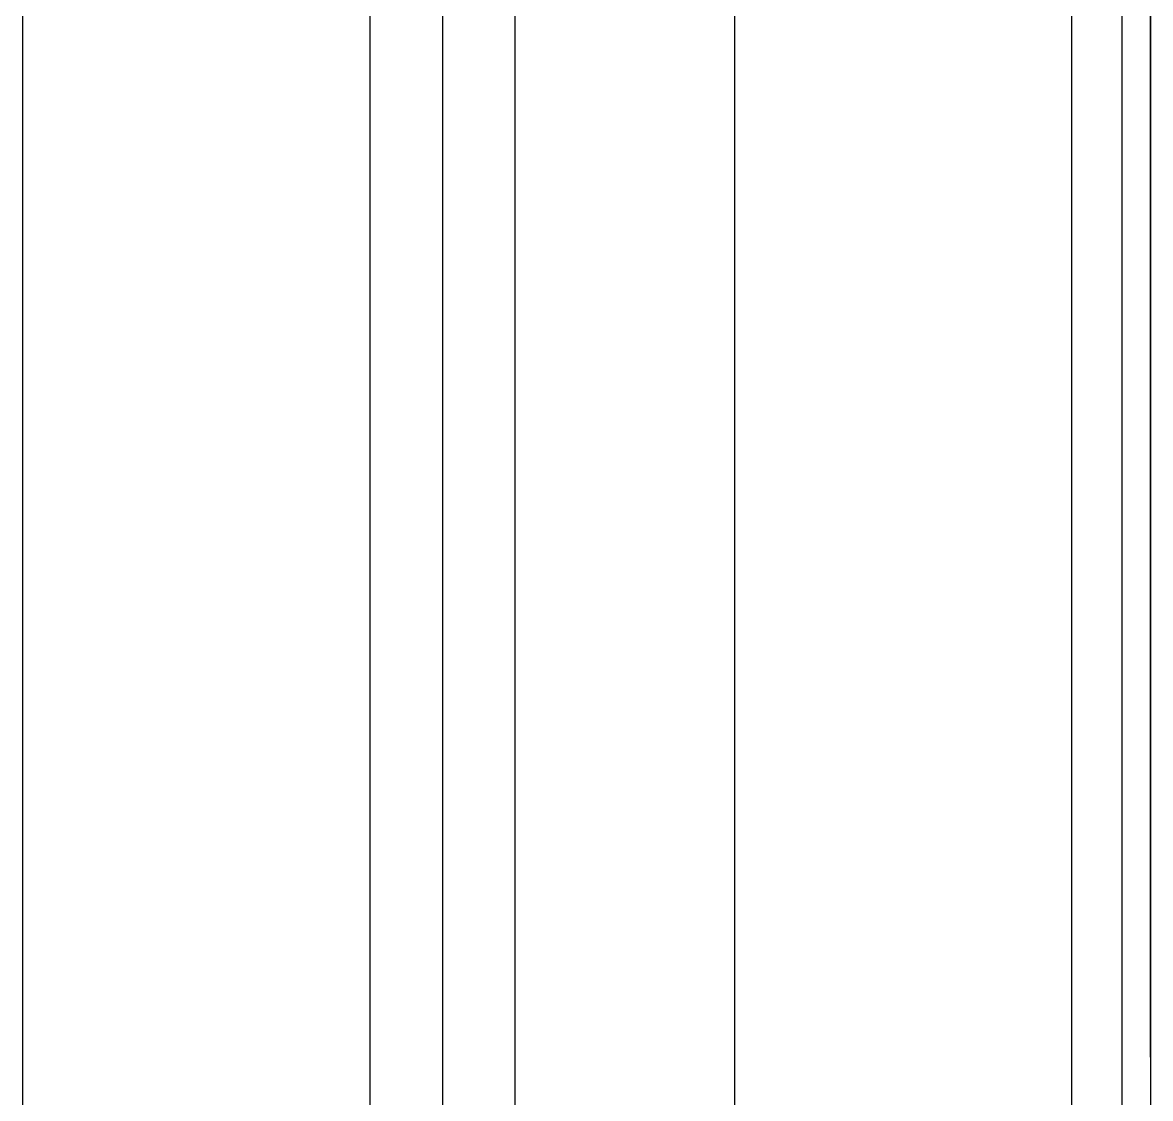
# Model space of a CAD drawing. Header units: millimetres. Extents: x 2370 to 266135, y -585395 to 33485.
# Drawn here: x 68375 to 69262, y 3344 to 4190 of the extents above; entities that cross this region are included whole.
import ezdxf
from ezdxf.lldxf.tags import DXFTag

# ---------------------------------------------------------------- set-up
doc = ezdxf.new("R2010")
doc.units = ezdxf.units.MM
doc.layers.add('1', color=1, linetype='CENTER2')
tags = doc.linetypes.add('CENTER2', pattern=[1.125, 0.75, -0.125, 0.125, -0.125]).pattern_tags.tags
tags[10:11] = [DXFTag(74, 4), DXFTag(75, 0), DXFTag(340, '0'), DXFTag(46, 1.0), DXFTag(50, 0.0), DXFTag(44, 0.0), DXFTag(45, 0.0)]
tags[8:9] = [DXFTag(74, 4), DXFTag(75, 0), DXFTag(340, '0'), DXFTag(46, 1.0), DXFTag(50, 0.0), DXFTag(44, 0.0), DXFTag(45, 0.0)]
tags[6:7] = [DXFTag(74, 4), DXFTag(75, 0), DXFTag(340, '0'), DXFTag(46, 1.0), DXFTag(50, 0.0), DXFTag(44, 0.0), DXFTag(45, 0.0)]
tags[4:5] = [DXFTag(74, 4), DXFTag(75, 0), DXFTag(340, '0'), DXFTag(46, 1.0), DXFTag(50, 0.0), DXFTag(44, 0.0), DXFTag(45, 0.0)]

# ---------------------------------------------------------------- blocks, each defined once
blk = doc.blocks.new('A$C58AE2A59')
at = {"color": 5, "ltscale": 0.5}
for p, q in [((4044.86, 7439.55, 0), (4044.86, 0, 0)), ((4106.86, 7439.55, 0), (4106.86, 0, 0))]:
    blk.add_line(p, q, dxfattribs=at)

msp = doc.modelspace()

# ---------------------------------------------------------------- linework, layer by layer
at = {"color": 6}
msp.add_line((68375.07, 15524.24), (68375.07, 85.67), dxfattribs=at)
at = {"color": 3}
for p, q in [((68648.23, 10140.16), (68648.23, -6794.51)), ((68762.23, 10140.16), (68762.23, -6794.51))]:
    msp.add_line(p, q, dxfattribs=at)
at = {"color": 5, "ltscale": 0.5}
for p, q in [((69200.07, 10140.16), (69200.07, -6743.81)), ((69262.07, 10140.16), (69262.07, -6743.81))]:
    msp.add_line(p, q, dxfattribs=at)
at = {"layer": '1'}
for p, q in [((68934.89, 15487.19), (68934.89, -5761.61)), ((69239.89, -5780.32), (69239.89, 15487.19)), ((68934.89, 15387.19), (68934.89, -5761.61)), ((69239.89, -5761.61), (69239.89, 15387.19)), ((68705.23, 10140.16), (68705.23, -6794.51))]:
    msp.add_line(p, q, dxfattribs=at)

# ---------------------------------------------------------------- block references
at = {"ltscale": 600}
msp.add_blockref('A$C58AE2A59', (65155.07, 3376.74), dxfattribs=at)

doc.saveas('drawing.dxf')
